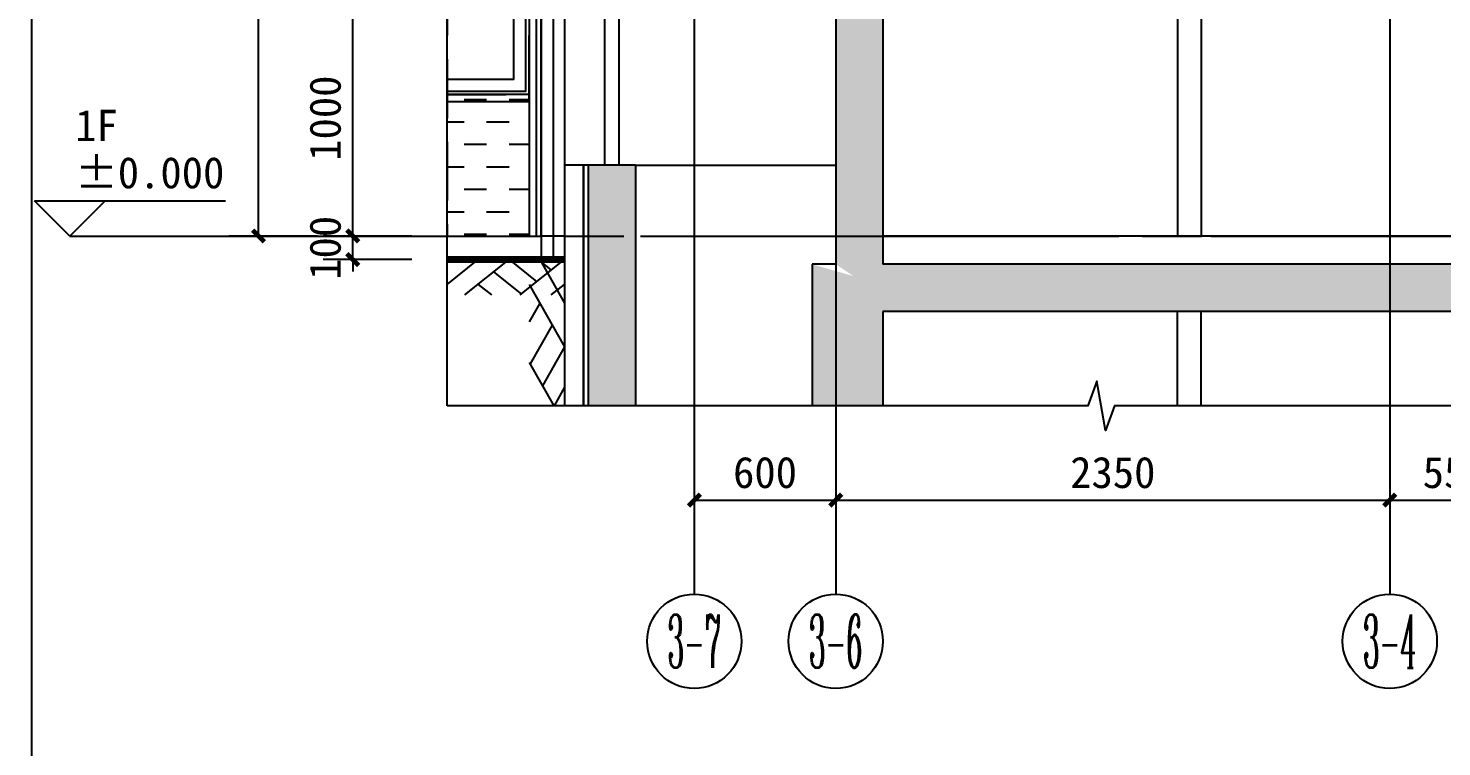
# Model space of a CAD drawing. Extents: x -10817 to 167545, y 26551 to 157048.
# Drawn here: x 149320 to 155315, y 51840 to 54887 of the extents above; entities that cross this region are included whole.
import ezdxf
from ezdxf.enums import TextEntityAlignment as Align
from ezdxf.xclip import XClip

# ---------------------------------------------------------------- set-up
doc = ezdxf.new("R2010")
doc.units = 0
doc.header["$LTSCALE"] = 1000
doc.header["$MEASUREMENT"] = 0
doc.header["$XCLIPFRAME"] = 0
for name, pattern in [('$1$DOTE', [2.42, 2, -0.2, 0.02, -0.2]), ('3、4#楼 北侧门头剖面$0$DASH', [0.35, 0.25, -0.1]), ('4#楼-HZS$0$__DASH', [0.35, 0.25, -0.1]), ('4#楼-HZS$0$DASH', [0.35, 0.25, -0.1]), ('DASH', [0.35, 0.25, -0.1]), ('DOTE', [2.42, 2, -0.2, 0.02, -0.2])]:
    doc.linetypes.add(name, pattern=pattern)
doc.layers.get('Defpoints').update_dxf_attribs({"color": 30, "linetype": 'DASH'})
for name, color, linetype in [('$1$A-ANNO-DOTE', 10, '$1$DOTE'), ('3#-夹层$0$A-ANNO-LEVL', 3, 'Continuous'), ('3#-夹层$0$A-ANNO-TEXT', 7, 'Continuous'), ('3、4#楼 北侧门头剖面$0$A-ANNO-SYMB', 3, 'Continuous'), ('3、4#楼 北侧门头剖面$0$A-COLU-CONC-HATC', 204, 'Continuous'), ('3、4#楼 北侧门头剖面$0$A-ELEV-1', 8, 'Continuous'), ('3、4#楼 北侧门头剖面$0$A-FLOR-HRAL', 71, 'Continuous'), ('3、4#楼 北侧门头剖面$0$A-FLOR-UNDR', 177, 'Continuous'), ('3、4#楼 北侧门头剖面$0$A-WALL-CONC', 9, 'Continuous'), ('3、4#楼 北侧门头剖面$0$A-WALL-INSL', 241, 'Continuous'), ('4#楼-HZS$0$00-立面灰色金属看线', 252, 'Continuous'), ('4#楼-HZS$0$00-立面米色看线', 31, 'Continuous'), ('4#楼-HZS$0$DOTE', 1, 'Continuous'), ('4#楼-HZS$0$ELEV-WIND', 4, 'Continuous'), ('4#楼-HZS$0$填充-浅黄色铝板', 30, 'Continuous'), ('4#楼-HZS$0$填充-深灰色涂料', 11, 'Continuous'), ('A-ANNO-AXIS-CIRC', 3, 'Continuous'), ('A-ANNO-AXIS-TEXT', 7, 'Continuous'), ('A-ANNO-DIMS', 3, 'Continuous'), ('A-ANNO-DOTE', 10, 'DOTE'), ('A-ANNO-TEXT', 7, 'Continuous'), ('AXIS_TEXT', 7, 'Continuous')]:
    doc.layers.add(name, color=color, linetype=linetype)
doc.styles.add('3#-夹层$0$_TCH_DIM', font='')
doc.styles.add('_TCH_AXIS', font='COMPLEX', dxfattribs={"bigfont": 'GBCBIG'})
doc.styles.add('_TCH_DIM_T3', font='')
doc.styles.add('COMPLEX', font='COMPLEX')
doc.styles.get("Standard").update_dxf_attribs({"font": ''})
doc.styles.get('3#-夹层$0$_TCH_DIM').set_extended_font_data('SimSun')
doc.styles.get('_TCH_DIM_T3').set_extended_font_data('SimSun')
doc.styles.get('Standard').set_extended_font_data('SimSun')
doc.dimstyles.new('_TCH_ARCH&&50', dxfattribs={"dimtxt": 132.911392, "dimasz": 50, "dimexe": 125, "dimexo": 150, "dimgap": 50, "dimtad": 1, "dimdec": 0, "dimzin": 0, "dimdsep": 46, "dimtxsty": '_TCH_DIM_T3', "dimblk": 'ARCHTICK', "dimcen": 0.09, "dimclrt": 7, "dimazin": 2, "dimtfac": 1, "dimtdec": 0, "dimtix": 1, "dimtmove": 2, "dimatfit": 3, "dimfxl": 50, "dimtolj": 1, "dimtzin": 0, "dimarcsym": 0})

# ---------------------------------------------------------------- blocks, each defined once
blk = doc.blocks.new('3、4#楼 北侧门头剖面$0$$LinePat$素土夯实')
at = {"color": 0}
for p, q in [((0, -210), (210, 0)), ((120, -300), (420, 0)), ((420, 0), (607.5, -187.5)), ((495, -300), (795, 0)), ((615, 0), (705, -90)), ((315, -105), (502.5, -292.5)), ((210, -210), (300, -300)), ((705, -300), (795, -210))]:
    blk.add_line(p, q, dxfattribs=at)
blk = doc.blocks.new('3、4#楼 北侧门头剖面$0$A$C2F1157B1')
at = {"layer": '3、4#楼 北侧门头剖面$0$A-COLU-CONC-HATC'}
for points in [[(-2720, 2770), (-2800, 2710), (-2800, -120), (-2725, -170), (-2600, -120), (-2600, 2710)], [(-3850, 300), (-3850, -900), (-3650, -900), (-3650, 300)], [(-2725, -170), (-2900, -120), (-2900, -2830), (-2700, -2880), (-2600, -2830), (-2600, -320)], [(66.7, -186.7), (0, -120), (-2600, -120), (-2725, -170), (-2600, -320), (0, -320)]]:
    blk.add_hatch(color=256, dxfattribs=at).paths.add_polyline_path(points)
at = {"const_width": 30}
blk.add_lwpolyline([(-3950, -100), (-4448.7, -100)], dxfattribs=at)
blk.add_lwpolyline([(-4448.7, -100), (-3950, -100), (-3950, -800), (-4050, -800), (-4050, -1800)])
at = {"layer": '3、4#楼 北侧门头剖面$0$A-FLOR-HRAL'}
blk.add_lwpolyline([(-3780, 1000), (-3720, 1000), (-3720, 300), (-3780, 300)], close=True, dxfattribs=at)
at = {"layer": '3、4#楼 北侧门头剖面$0$A-FLOR-UNDR'}
for points in [[(-1350, 2710), (-1350, 0)], [(-1250, 2710), (-1250, 0)], [(-3650, 300), (-2800, 300)], [(-1350, -2800), (-1350, -320)], [(-1250, -2800), (-1250, -320)]]:
    blk.add_lwpolyline(points, dxfattribs=at)
for points in [[(-4048.7, 2600), (-3950, 2600), (-3950, 0), (-4048.7, 0)], [(-4048.7, 2600), (-3998.7, 2600), (-3998.7, -100), (-4048.7, -100)]]:
    blk.add_lwpolyline(points, close=True, dxfattribs=at)
at = {"layer": '3、4#楼 北侧门头剖面$0$A-WALL-CONC'}
for p, q in [((-2800, 2710), (-2800, -120)), ((-2600, 2710), (-2600, -120)), ((-3850, 300), (-3850, -900)), ((-3650, 300), (-3850, 300)), ((-3650, 300), (-3650, -900)), ((-2800, -120), (-2900, -120)), ((-2900, -120), (-2900, -2830)), ((0, -120), (-2600, -120)), ((0, -320), (-2600, -320)), ((-2600, -320), (-2600, -2830))]:
    blk.add_line(p, q, dxfattribs=at)
at = {"layer": '3、4#楼 北侧门头剖面$0$A-WALL-INSL'}
blk.add_line((0, 0), (-2600, 0), dxfattribs=at)
blk.add_lwpolyline([(-3850, 300), (-3950, 300), (-3950, -800), (-4050, -800), (-4050, -1900)], dxfattribs=at)
at = {"layer": '3、4#楼 北侧门头剖面$0$A-WALL-INSL', "linetype": '3、4#楼 北侧门头剖面$0$DASH', "const_width": 10}
blk.add_lwpolyline([(-3870, 300), (-3870, -880), (-3970, -880), (-3970, -1900)], dxfattribs=at)
at = {"layer": '3、4#楼 北侧门头剖面$0$A-ELEV-1', "yscale": 0.5, "zscale": 0.5}
for p, xscale, rotation in [((-4448.7, -100), 0.6273037698262726, 359.9999999999996), ((-3950, -100), 0.8805031446531552, 270)]:
    blk.add_blockref('3、4#楼 北侧门头剖面$0$$LinePat$素土夯实', p, dxfattribs=dict(at, xscale=xscale, rotation=rotation))
blk = doc.blocks.new('*U464')
at = {"layer": '4#楼-HZS$0$ELEV-WIND', "color": 8, "linetype": '4#楼-HZS$0$__DASH'}
blk.add_lwpolyline([(1500, 0), (0, 0), (0, -1750), (1500, -1750)], close=True, dxfattribs=at)
at = {"layer": '4#楼-HZS$0$ELEV-WIND'}
for points in [[(1485, -15), (15, -15), (15, -1735), (1485, -1735)], [(65, -65), (625, -65), (625, -1425), (65, -1425)], [(115, -115), (575, -115), (575, -1375), (115, -1375)], [(1435, -65), (675, -65), (675, -1685), (1435, -1685)], [(65, -1475), (625, -1475), (625, -1685), (65, -1685)]]:
    blk.add_lwpolyline(points, close=True, dxfattribs=at)
at = {"layer": '4#楼-HZS$0$ELEV-WIND', "color": 8, "linetype": '4#楼-HZS$0$DASH'}
for points in [[(625, -65), (65, -732.5), (625, -1425)], [(65, -65), (345, -1425), (625, -65)]]:
    blk.add_lwpolyline(points, dxfattribs=at)
blk = doc.blocks.new('4#楼-HZS$0$D46SFS9S')
at = {"layer": '4#楼-HZS$0$00-立面灰色金属看线'}
for points in [[(6569.9, -3050), (6569.9, 0)], [(6599.9, 0), (6599.9, -3050)]]:
    blk.add_lwpolyline(points, dxfattribs=at)
at = {"layer": '4#楼-HZS$0$00-立面灰色金属看线', "elevation": 0}
blk.add_lwpolyline([(6599.9, -2350), (8099.9, -2350), (8099.9, -2380), (6599.9, -2380)], close=True, dxfattribs=at)
at = {"extrusion": (0, 0, -1), "zscale": -1}
blk.add_blockref('*U464', (-8099.9, -600), dxfattribs=at)
blk = doc.blocks.new('4#楼-HZS$0$G4D6FH8D9')
at = {"layer": '4#楼-HZS$0$填充-深灰色涂料'}
h = blk.add_hatch(dxfattribs=at)
h.set_pattern_fill('DASH', color=11, scale=100)
h.set_pattern_definition([(0, (-566268.51, -119246.95), (95.25, 95.25), [95.25, -95.25])])
h.paths.add_polyline_path([(-43016.8, -31250), (-44516, -31250), (-44517.7, -31954.2), (-43018.5, -31954.2)])
blk = doc.blocks.new('4#楼-HZS$0$A$C61403F6F')
at = {"extrusion": (0, 0, -1)}
for p, q in [((4949.4, 0, 0), (4949.4, 3100, 0)), ((450.2, 0, 0), (4949.4, 0, 0))]:
    blk.add_line(p, q, dxfattribs=at)
blk.add_line((4949.4, 0, 0), (4919.4, 0, 0))
at = {"elevation": 0}
blk.add_lwpolyline([(4949.4, 0), (447.4, 0), (447.4, -100), (4949.4, -100)], close=True, dxfattribs=at)
at = {"layer": '4#楼-HZS$0$00-立面米色看线'}
blk.add_line((4949.4, 3100, 0), (4949.4, 0, 0), dxfattribs=at)
blk = doc.blocks.new('4#楼-HZS')
at = {"layer": '4#楼-HZS$0$填充-浅黄色铝板'}
h = blk.add_hatch(dxfattribs=at)
h.set_pattern_fill('CROSS', color=30, scale=50)
h.set_pattern_definition([(0, (-36434.15, -10015.57), (79.375, 79.375), [39.6875, -119.0625]), (90, (-36414.305, -10035.41), (-79.375, 79.375), [39.6875, -119.0625])])
h.paths.add_polyline_path([(265560.9, -76710.9), (265471.7, -76673.9), (265375.9, -76661.3), (263122.8, -76661.3), (261156.5, -76661.3), (260976.5, -76661.3), (260976.5, -76801.3), (261156.5, -76801.3), (263122.8, -76801.3), (265375.9, -76801.3), (265435.4, -76809.1), (265490.9, -76832.1), (265538.5, -76868.7), (265575.1, -76916.3), (265598.1, -76971.8), (265605.9, -77031.3), (265605.9, -80131.3), (265745.9, -80131.3), (265745.9, -77031.3), (265733.3, -76935.5), (265696.3, -76846.3), (265637.5, -76769.7)], flags=17)
h.paths.add_polyline_path([(265479.4, -76644.9), (265375.9, -76631.3), (260826.5, -76631.3), (260826.5, -76661.3), (260976.5, -76661.3), (261156.5, -76661.3), (263122.8, -76661.3), (265375.9, -76661.3), (265471.7, -76673.9), (265560.9, -76710.9), (265637.5, -76769.7), (265696.3, -76846.3), (265733.3, -76935.5), (265745.9, -77031.3), (265745.9, -80131.3), (265775.9, -80131.3), (265775.9, -77031.3), (265762.3, -76927.8), (265722.3, -76831.3), (265658.8, -76748.4), (265575.9, -76684.9)])
h.paths.add_polyline_path([(265435.4, -76809.1), (265375.9, -76801.3), (263122.8, -76801.3), (261156.5, -76801.3), (260976.5, -76801.3), (260826.5, -76801.3), (260826.5, -76831.3), (261276.4, -76831.3), (263122.8, -76831.3), (264026.8, -76831.3), (265375.9, -76831.3), (265427.7, -76838.1), (265475.9, -76858.1), (265517.3, -76889.9), (265549.1, -76931.3), (265569.1, -76979.5), (265575.9, -77031.3), (265575.9, -80131.3), (265605.9, -80131.3), (265605.9, -77031.3), (265598.1, -76971.8), (265575.1, -76916.3), (265538.5, -76868.7), (265490.9, -76832.1)], flags=17)
at = {"layer": '4#楼-HZS$0$DOTE', "linetype": '4#楼-HZS$0$__DASH', "ltscale": 2}
blk.add_line((323027.6, -80131.3, 0), (244197.9, -80131.3, 0), dxfattribs=at)
for name, p in [('4#楼-HZS$0$A$C61403F6F', (260826.5, -80131.3, 0)), ('4#楼-HZS$0$D46SFS9S', (259225.8, -77181.3, 0))]:
    blk.add_blockref(name, p)
at = {"layer": '4#楼-HZS$0$00-立面米色看线', "color": 251}
blk.add_blockref('4#楼-HZS$0$G4D6FH8D9', (310342.6, -48281.3, 0), dxfattribs=at)
blk = doc.blocks.new('3、4#楼 北侧门头剖面$0$A$C68743212')
blk.add_blockref('4#楼-HZS', (-260975.6, 76631.3, 0))
blk = doc.blocks.new('3、4#楼 北侧门头剖面')
at = {"layer": '3、4#楼 北侧门头剖面$0$A-ANNO-SYMB'}
blk.add_lwpolyline([(4500, -720), (1781.9, -720), (1743.7, -825), (1706.7, -615), (1669.4, -720), (-1048.7, -720)], dxfattribs=at)
ref = blk.add_blockref('3、4#楼 北侧门头剖面$0$A$C2F1157B1', (3400, 0))
XClip(ref).set_block_clipping_path([(-4448.7064970122, -720.0000000001), (1300.0000000006, 3900.1031708434)])
ref = blk.add_blockref('3、4#楼 北侧门头剖面$0$A$C68743212', (4150.3, 3500, 0), dxfattribs=dict(xscale=-1))
XClip(ref).set_block_clipping_path([(4798.9792002077, -3500), (4798.9792002077, -399.9916608699), (4398.9875394247, 0.0083390431), (-149.727296805, 0.1031708434), (-149.727296805, -30), (0.272703195, -30), (0.272703195, -170), (-149.727296805, -170), (-149.727296805, -200), (450.272703195, -200), (450.8968260299, -800), (300.6421525169, -800), (300.6421525169, -3500), (-349.727296805, -3500), (-349.727296805, 400.1031708434), (5198.9792002077, 400.1031708434), (5198.9792002077, -3500)])
blk.add_lwpolyline([(-1048.7, -720), (-1048.7, 1533.8), (-1153.7, 1572), (-943.7, 1609), (-1048.7, 1646.3), (-1048.7, 3900.1)], dxfattribs=at)
at = {"layer": 'Defpoints'}
for points in [[(0, 4100.1), (0, -1519.1)], [(600, 4100.1), (600, -1519.1)], [(2950, 4100.1), (2950, -1519.1)]]:
    blk.add_lwpolyline(points, dxfattribs=at)
blk.add_lwpolyline([(-648.7, 0), (-648.7, 3100, -0.414207), (-248.7, 3500), (4300, 3500.1), (4300, 3470), (4150, 3470), (4150, 3330), (4300, 3330), (4300, 3300), (3700, 3300), (3699.4, 2700), (3849.6, 2700), (3849.6, 0), (4500, 0), (4500, 3900.1), (-1048.7, 3900.1), (-1048.7, 0)], format="xyb", close=True, dxfattribs=at)
at = {"layer": 'Defpoints', "color": 2}
blk.add_lwpolyline([(-2648.7, 0), (4700, 0)], dxfattribs=at)
blk = doc.blocks.new('_ArchTick')
at = {"color": 0, "linetype": 'ByBlock', "const_width": 0.4}
blk.add_lwpolyline([(-0.5, -0.5), (0.5, 0.5)], dxfattribs=at)
blk = doc.blocks.new('*D586')
at = {"layer": 'A-ANNO-DIMS', "color": 0, "lineweight": -2, "transparency": 16777216}
for p, q in [((155095, 53136.2), (155095, 52761.2)), ((155645, 53136.2), (155645, 52761.2)), ((155095, 52886.2), (155645, 52886.2))]:
    blk.add_line(p, q, dxfattribs=at)
at = {"layer": 'Defpoints', "color": 0, "transparency": 16777216}
for p in [(155095, 53286.2), (155645, 53286.2), (155645, 52886.2)]:
    blk.add_point(p, dxfattribs=at)
at = {"layer": 'A-ANNO-DIMS', "color": 0, "lineweight": -2, "transparency": 16777216, "xscale": 50, "yscale": 50, "zscale": 50, "rotation": 180}
blk.add_blockref('_ArchTick', (155095, 52886.2), dxfattribs=at)
at = {"layer": 'A-ANNO-DIMS', "color": 0, "lineweight": -2, "transparency": 16777216, "xscale": 50, "yscale": 50, "zscale": 50}
blk.add_blockref('_ArchTick', (155645, 52886.2), dxfattribs=at)
at = {"layer": 'A-ANNO-DIMS', "color": 7, "transparency": 16777216, "insert": (155370, 53002.7), "char_height": 132.91, "attachment_point": 5, "style": '_TCH_DIM_T3'}
blk.add_mtext('\\A1;550', dxfattribs=at)
blk = doc.blocks.new('*D587')
at = {"layer": 'A-ANNO-DIMS', "color": 0, "lineweight": -2, "transparency": 16777216}
for p, q in [((152745, 53136.2), (152745, 52761.2)), ((155095, 53136.2), (155095, 52761.2)), ((152745, 52886.2), (155095, 52886.2))]:
    blk.add_line(p, q, dxfattribs=at)
at = {"layer": 'Defpoints', "color": 0, "transparency": 16777216}
for p in [(152745, 53286.2), (155095, 53286.2), (155095, 52886.2)]:
    blk.add_point(p, dxfattribs=at)
at = {"layer": 'A-ANNO-DIMS', "color": 0, "lineweight": -2, "transparency": 16777216, "xscale": 50, "yscale": 50, "zscale": 50, "rotation": 180}
blk.add_blockref('_ArchTick', (152745, 52886.2), dxfattribs=at)
at = {"layer": 'A-ANNO-DIMS', "color": 0, "lineweight": -2, "transparency": 16777216, "xscale": 50, "yscale": 50, "zscale": 50}
blk.add_blockref('_ArchTick', (155095, 52886.2), dxfattribs=at)
at = {"layer": 'A-ANNO-DIMS', "color": 7, "transparency": 16777216, "insert": (153920, 53002.7), "char_height": 132.91, "attachment_point": 5, "style": '_TCH_DIM_T3'}
blk.add_mtext('\\A1;2350', dxfattribs=at)
blk = doc.blocks.new('*D588')
at = {"layer": 'A-ANNO-DIMS', "color": 0, "lineweight": -2, "transparency": 16777216}
for p, q in [((152145, 53136.2), (152145, 52761.2)), ((152745, 53136.2), (152745, 52761.2)), ((152145, 52886.2), (152745, 52886.2))]:
    blk.add_line(p, q, dxfattribs=at)
at = {"layer": 'Defpoints', "color": 0, "transparency": 16777216}
for p in [(152145, 53286.2), (152745, 53286.2), (152745, 52886.2)]:
    blk.add_point(p, dxfattribs=at)
at = {"layer": 'A-ANNO-DIMS', "color": 0, "lineweight": -2, "transparency": 16777216, "xscale": 50, "yscale": 50, "zscale": 50, "rotation": 180}
blk.add_blockref('_ArchTick', (152145, 52886.2), dxfattribs=at)
at = {"layer": 'A-ANNO-DIMS', "color": 0, "lineweight": -2, "transparency": 16777216, "xscale": 50, "yscale": 50, "zscale": 50}
blk.add_blockref('_ArchTick', (152745, 52886.2), dxfattribs=at)
at = {"layer": 'A-ANNO-DIMS', "color": 7, "transparency": 16777216, "insert": (152445, 53002.7), "char_height": 132.91, "attachment_point": 5, "style": '_TCH_DIM_T3'}
blk.add_mtext('\\A1;600', dxfattribs=at)
blk = doc.blocks.new('*D589')
at = {"layer": 'A-ANNO-DIMS', "color": 0, "lineweight": -2, "transparency": 16777216}
for p, q in [((150546.2, 56956.2), (150171.2, 56956.2)), ((150296.2, 54006.2), (150296.2, 56956.2)), ((150546.2, 54006.2), (150171.2, 54006.2))]:
    blk.add_line(p, q, dxfattribs=at)
at = {"layer": 'Defpoints', "color": 0, "transparency": 16777216}
for p in [(150296.2, 56956.2), (150696.2, 56956.2), (150696.2, 54006.2)]:
    blk.add_point(p, dxfattribs=at)
at = {"layer": 'A-ANNO-DIMS', "color": 0, "lineweight": -2, "transparency": 16777216, "xscale": 50, "yscale": 50, "zscale": 50}
for p, rotation in [((150296.2, 56956.2), 90), ((150296.2, 54006.2), 270)]:
    blk.add_blockref('_ArchTick', p, dxfattribs=dict(at, rotation=rotation))
at = {"layer": 'A-ANNO-DIMS', "color": 7, "transparency": 16777216, "insert": (150179.8, 55481.2), "char_height": 132.91, "attachment_point": 5, "rotation": 90, "style": '_TCH_DIM_T3'}
blk.add_mtext('\\A1;2950', dxfattribs=at)
blk = doc.blocks.new('*D590')
at = {"layer": 'A-ANNO-DIMS', "color": 0, "lineweight": -2, "transparency": 16777216}
for p, q in [((150696.2, 54006.2), (150696.2, 54056.2)), ((150946.2, 54006.2), (150571.2, 54006.2)), ((150696.2, 53906.2), (150696.2, 54006.2)), ((150946.2, 53906.2), (150571.2, 53906.2)), ((150696.2, 53906.2), (150696.2, 53856.2))]:
    blk.add_line(p, q, dxfattribs=at)
at = {"layer": 'Defpoints', "color": 0, "transparency": 16777216}
for p in [(150696.2, 54006.2), (151096.2, 54006.2), (151096.2, 53906.2)]:
    blk.add_point(p, dxfattribs=at)
at = {"layer": 'A-ANNO-DIMS', "color": 0, "lineweight": -2, "transparency": 16777216, "xscale": 50, "yscale": 50, "zscale": 50}
for p, rotation in [((150696.2, 54006.2), 270), ((150696.2, 53906.2), 90)]:
    blk.add_blockref('_ArchTick', p, dxfattribs=dict(at, rotation=rotation))
at = {"layer": 'A-ANNO-DIMS', "color": 7, "transparency": 16777216, "insert": (150579.8, 53956.2), "char_height": 132.91, "attachment_point": 5, "rotation": 90, "style": '_TCH_DIM_T3'}
blk.add_mtext('\\A1;100', dxfattribs=at)
blk = doc.blocks.new('*D591')
at = {"layer": 'A-ANNO-DIMS', "color": 0, "lineweight": -2, "transparency": 16777216}
for p, q in [((150946.2, 55006.2), (150571.2, 55006.2)), ((150696.2, 54006.2), (150696.2, 55006.2)), ((150946.2, 54006.2), (150571.2, 54006.2))]:
    blk.add_line(p, q, dxfattribs=at)
at = {"layer": 'Defpoints', "color": 0, "transparency": 16777216}
for p in [(150696.2, 55006.2), (151096.2, 55006.2), (151096.2, 54006.2)]:
    blk.add_point(p, dxfattribs=at)
at = {"layer": 'A-ANNO-DIMS', "color": 0, "lineweight": -2, "transparency": 16777216, "xscale": 50, "yscale": 50, "zscale": 50}
for p, rotation in [((150696.2, 55006.2), 90), ((150696.2, 54006.2), 270)]:
    blk.add_blockref('_ArchTick', p, dxfattribs=dict(at, rotation=rotation))
at = {"layer": 'A-ANNO-DIMS', "color": 7, "transparency": 16777216, "insert": (150579.8, 54506.2), "char_height": 132.91, "attachment_point": 5, "rotation": 90, "style": '_TCH_DIM_T3'}
blk.add_mtext('\\A1;1000', dxfattribs=at)
blk = doc.blocks.new('_AXISO')
blk.add_circle((0, 0), 0.5)
at = {"layer": 'AXIS_TEXT', "style": 'COMPLEX', "width": 1.041667}
blk.add_attdef('A', text='', height=0.56, dxfattribs=at).set_placement((-0.25, -0.28), (0.25, -0.28), align=Align.FIT)

msp = doc.modelspace()

# ---------------------------------------------------------------- linework, layer by layer
msp.add_lwpolyline([(149335, 40301.2), (149335, 77351.2)])

# ---------------------------------------------------------------- block references
msp.add_blockref('3、4#楼 北侧门头剖面', (152144.9, 54006.2))

# ---------------------------------------------------------------- next in the draw order: linework, layer by layer
at = {"layer": '$1$A-ANNO-DOTE', "color": 2}
msp.add_lwpolyline([(149496.2, 54006.2), (156844.9, 54006.2)], dxfattribs=at)
at = {"layer": '3#-夹层$0$A-ANNO-LEVL'}
for p, q in [((149496.2, 54006.2), (149346.2, 54156.2)), ((149346.2, 54156.2), (150156.4, 54156.2)), ((149496.2, 54006.2), (149646.2, 54156.2))]:
    msp.add_line(p, q, dxfattribs=at)
at = {"layer": 'A-ANNO-AXIS-CIRC'}
for p, q in [((152144.9, 53687.2), (152144.9, 52487.2)), ((152744.9, 53687.2), (152744.9, 52487.2)), ((155094.9, 53687.2), (155094.9, 52487.2))]:
    msp.add_line(p, q, dxfattribs=at)
at = {"layer": 'A-ANNO-DOTE'}
for points in [[(152144.9, 58306.3), (152144.9, 52487.2)], [(152744.9, 58306.3), (152744.9, 52487.2)], [(155094.9, 58306.3), (155094.9, 52487.2)]]:
    msp.add_lwpolyline(points, dxfattribs=at)

# ---------------------------------------------------------------- next in the draw order: block references
at = {"layer": 'A-ANNO-AXIS-CIRC'}
ref = msp.add_blockref('_AXISO', (152144.9, 52287.2), dxfattribs=dict(at, xscale=400, yscale=400, zscale=400))
ref.add_attrib('A', '3-7', dxfattribs={"layer": 'A-ANNO-AXIS-TEXT', "height": 226.27, "style": '_TCH_AXIS', "width": 0.323077}).set_placement((152031.8, 52174), (152258.1, 52174), align=Align.FIT)
ref = msp.add_blockref('_AXISO', (152744.9, 52287.2), dxfattribs=dict(at, xscale=400, yscale=400, zscale=400))
ref.add_attrib('A', '3-6', dxfattribs={"layer": 'A-ANNO-AXIS-TEXT', "height": 226.27, "style": '_TCH_AXIS', "width": 0.323077}).set_placement((152631.8, 52174), (152858.1, 52174), align=Align.FIT)
ref = msp.add_blockref('_AXISO', (155094.9, 52287.2), dxfattribs=dict(at, xscale=400, yscale=400, zscale=400))
ref.add_attrib('A', '3-4', dxfattribs={"layer": 'A-ANNO-AXIS-TEXT', "height": 226.27, "style": '_TCH_AXIS', "width": 0.318182}).set_placement((154981.8, 52174), (155208.1, 52174), align=Align.FIT)

# ---------------------------------------------------------------- next in the draw order: texts
at = {"layer": '3#-夹层$0$A-ANNO-TEXT', "color": 7, "style": '3#-夹层$0$_TCH_DIM'}
msp.add_text('%%P0.000', height=132.91, dxfattribs=at).set_placement((149518.9, 54208.7))
at = {"layer": 'A-ANNO-TEXT'}
msp.add_text('1F', height=132.91, dxfattribs=at).set_placement((149518.9, 54408.7))

# ---------------------------------------------------------------- next in the draw order: dimensions: what is measured, and where the dimension line sits
at = {"layer": 'A-ANNO-DIMS'}
for p1, p2, distance, picture, middle in [((150696.2, 54006.2), (150696.2, 56956.2), 400, '*D589', (150179.8, 55481.2)), ((151096.2, 54006.2), (151096.2, 55006.2), 400, '*D591', (150579.8, 54506.2)), ((151096.2, 53906.2), (151096.2, 54006.2), 400, '*D590', (150579.8, 53956.2)), ((152145, 53286.2), (152745, 53286.2), -400, '*D588', (152445, 53002.7)), ((152745, 53286.2), (155095, 53286.2), -400, '*D587', (153920, 53002.7)), ((155095, 53286.2), (155645, 53286.2), -400, '*D586', (155370, 53002.7))]:
    dim = msp.add_aligned_dim(p1=p1, p2=p2, distance=distance, dimstyle='_TCH_ARCH&&50', dxfattribs=at)
    dim.commit()
    dim.dimension.update_dxf_attribs({"geometry": picture, "text_midpoint": middle})

doc.saveas('drawing.dxf')
